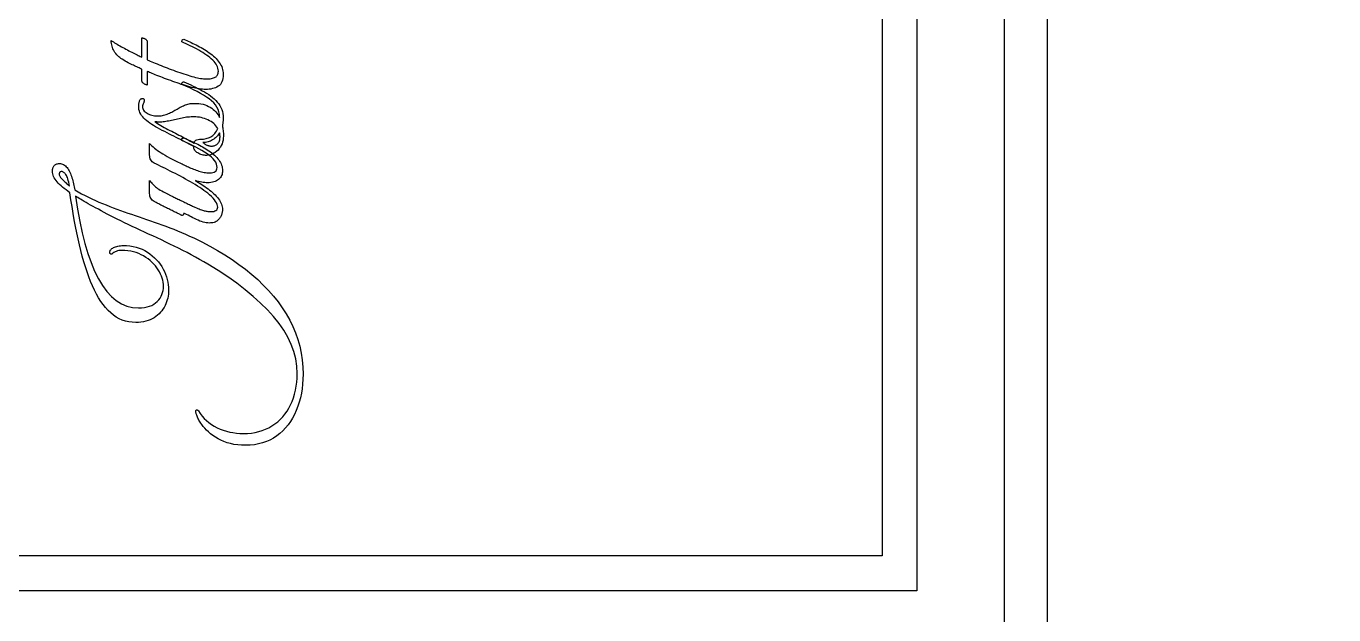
# Model space of a CAD drawing. Header units: millimetres. Extents: x 0 to 2440, y 0 to 1257.
# Drawn here: x 1263.4 to 1563.7, y 860.5 to 995.7 of the extents above; entities that cross this region are included whole.
import ezdxf

# ---------------------------------------------------------------- set-up
doc = ezdxf.new("R2010")
doc.units = ezdxf.units.MM
doc.layers.add('CUT_OUTSIDE', color=1, linetype='Continuous')
doc.layers.add('ENGRAVE_V', color=2, linetype='Continuous')

msp = doc.modelspace()

# ---------------------------------------------------------------- linework, layer by layer
at = {"layer": 'CUT_OUTSIDE'}
for points in [[(1497.99, 676), (1497.99, 1204), (1498.042, 1204.783), (1498.195, 1205.553), (1498.447, 1206.296), (1498.794, 1207), (1499.23, 1207.653), (1499.748, 1208.243), (1500.338, 1208.76), (1500.99, 1209.196), (1501.694, 1209.543), (1502.438, 1209.796), (1503.207, 1209.949), (1503.99, 1210), (1871.99, 1210)], [(217.995, 1206), (1487.966, 1206), (1487.989, 1205.999), (1487.99, 1205.975), (1487.99, 846.025), (1487.989, 846.001), (1487.966, 846), (217.995, 846)]]:
    msp.add_lwpolyline(points, dxfattribs=at)
at = {"layer": 'ENGRAVE_V'}
for points in [[(218.155, 1186), (1467.967, 1186), (1467.989, 866), (1467.989, 866), (218.163, 866)], [(218.223, 1178), (1459.968, 1178), (1459.989, 874), (1459.989, 874), (218.23, 874)]]:
    msp.add_lwpolyline(points, dxfattribs=at)
for points in [[(1282.934, 992.425), (1283.171, 992.265), (1283.424, 992.101), (1283.692, 991.932), (1283.975, 991.759), (1284.273, 991.581), (1284.586, 991.399), (1284.914, 991.212), (1285.258, 991.021), (1285.607, 990.829), (1285.954, 990.641), (1286.297, 990.457), (1286.637, 990.277), (1286.975, 990.1), (1287.309, 989.927), (1287.64, 989.758), (1287.969, 989.593), (1288.286, 989.434), (1288.583, 989.286), (1288.861, 989.147), (1289.119, 989.018), (1289.357, 988.899), (1289.576, 988.789), (1289.774, 988.69), (1289.954, 988.6), (1289.954, 993.054), (1290.006, 993.052), (1290.066, 993.044), (1290.133, 993.03), (1290.208, 993.012), (1290.29, 992.988), (1290.38, 992.959), (1290.478, 992.925), (1290.583, 992.885), (1290.688, 992.838), (1290.786, 992.78), (1290.876, 992.713), (1290.958, 992.637), (1291.033, 992.55), (1291.101, 992.454), (1291.16, 992.347), (1291.213, 992.231), (1291.213, 988.019), (1291.548, 987.871), (1291.899, 987.718), (1292.268, 987.56), (1292.653, 987.396), (1293.055, 987.227), (1293.473, 987.052), (1293.908, 986.873), (1294.359, 986.688), (1294.822, 986.501), (1295.288, 986.316), (1295.76, 986.132), (1296.235, 985.949), (1296.716, 985.769), (1297.201, 985.589), (1297.69, 985.412), (1298.184, 985.235), (1298.676, 985.064), (1299.16, 984.9), (1299.635, 984.743), (1300.103, 984.594), (1300.561, 984.452), (1301.012, 984.319), (1301.454, 984.192), (1301.888, 984.073), (1302.307, 983.966), (1302.706, 983.872), (1303.085, 983.793), (1303.443, 983.729), (1303.781, 983.678), (1304.098, 983.642), (1304.395, 983.621), (1304.672, 983.614), (1305.023, 983.62), (1305.351, 983.638), (1305.655, 983.668), (1305.936, 983.71), (1306.194, 983.765), (1306.428, 983.831), (1306.639, 983.91), (1306.826, 984.001), (1306.991, 984.107), (1307.133, 984.234), (1307.254, 984.38), (1307.353, 984.545), (1307.429, 984.731), (1307.484, 984.936), (1307.517, 985.161), (1307.528, 985.405), (1307.508, 985.73), (1307.448, 986.052), (1307.348, 986.372), (1307.207, 986.688), (1307.027, 987.001), (1306.806, 987.311), (1306.546, 987.618), (1306.245, 987.922), (1305.914, 988.223), (1305.563, 988.52), (1305.191, 988.813), (1304.799, 989.102), (1304.386, 989.388), (1303.953, 989.67), (1303.499, 989.948), (1303.026, 990.222), (1302.541, 990.49), (1302.057, 990.75), (1301.573, 991.002), (1301.089, 991.245), (1300.605, 991.48), (1300.121, 991.706), (1299.637, 991.924), (1299.152, 992.134), (1299.159, 992.271), (1299.18, 992.389), (1299.214, 992.488), (1299.261, 992.57), (1299.323, 992.634), (1299.398, 992.679), (1299.486, 992.706), (1299.588, 992.715), (1299.919, 992.578), (1300.257, 992.434), (1300.603, 992.282), (1300.956, 992.122), (1301.317, 991.955), (1301.685, 991.78), (1302.061, 991.598), (1302.445, 991.408), (1302.83, 991.211), (1303.212, 991.007), (1303.589, 990.797), (1303.964, 990.579), (1304.334, 990.355), (1304.7, 990.124), (1305.063, 989.886), (1305.422, 989.641), (1305.771, 989.389), (1306.103, 989.13), (1306.418, 988.863), (1306.717, 988.588), (1306.999, 988.306), (1307.265, 988.016), (1307.514, 987.719), (1307.746, 987.414), (1307.956, 987.101), (1308.138, 986.78), (1308.292, 986.451), (1308.418, 986.113), (1308.516, 985.767), (1308.586, 985.412), (1308.628, 985.05), (1308.642, 984.679), (1308.624, 984.191), (1308.57, 983.744), (1308.482, 983.337), (1308.357, 982.972), (1308.197, 982.648), (1308.002, 982.364), (1307.77, 982.121), (1307.504, 981.919), (1307.209, 981.749), (1306.894, 981.601), (1306.559, 981.476), (1306.203, 981.374), (1305.826, 981.295), (1305.43, 981.238), (1305.012, 981.204), (1304.575, 981.193), (1304.239, 981.2), (1303.886, 981.223), (1303.516, 981.261), (1303.128, 981.314), (1302.723, 981.382), (1302.301, 981.465), (1301.861, 981.563), (1301.404, 981.677), (1300.936, 981.801), (1300.464, 981.933), (1299.989, 982.071), (1299.509, 982.216), (1299.026, 982.367), (1298.54, 982.526), (1298.049, 982.691), (1297.555, 982.863), (1297.063, 983.038), (1296.579, 983.213), (1296.103, 983.386), (1295.636, 983.559), (1295.178, 983.731), (1294.727, 983.902), (1294.285, 984.073), (1293.851, 984.243), (1293.434, 984.408), (1293.042, 984.564), (1292.674, 984.71), (1292.332, 984.848), (1292.015, 984.977), (1291.722, 985.096), (1291.455, 985.207), (1291.213, 985.308), (1291.213, 982.21), (1291.115, 982.215), (1291.016, 982.231), (1290.915, 982.257), (1290.813, 982.294), (1290.709, 982.342), (1290.604, 982.4), (1290.498, 982.469), (1290.389, 982.548), (1290.287, 982.634), (1290.199, 982.721), (1290.124, 982.809), (1290.063, 982.899), (1290.015, 982.991), (1289.981, 983.084), (1289.961, 983.179), (1289.954, 983.275), (1289.954, 985.841), (1289.754, 985.939), (1289.542, 986.042), (1289.318, 986.148), (1289.082, 986.258), (1288.834, 986.372), (1288.574, 986.49), (1288.302, 986.611), (1288.017, 986.736), (1287.723, 986.869), (1287.421, 987.013), (1287.112, 987.169), (1286.795, 987.335), (1286.47, 987.513), (1286.138, 987.703), (1285.798, 987.904), (1285.451, 988.116), (1285.168, 988.304), (1284.901, 988.505), (1284.648, 988.719), (1284.41, 988.945), (1284.188, 989.185), (1283.981, 989.437), (1283.789, 989.702), (1283.612, 989.98), (1283.453, 990.267), (1283.315, 990.559), (1283.198, 990.857), (1283.103, 991.16), (1283.029, 991.468), (1282.976, 991.782), (1282.944, 992.101), (1282.934, 992.425)], [(1308.69, 970.493), (1308.671, 970.009), (1308.613, 969.548), (1308.516, 969.11), (1308.381, 968.696), (1308.208, 968.305), (1307.996, 967.938), (1307.745, 967.594), (1307.455, 967.274), (1307.145, 966.984), (1306.831, 966.734), (1306.512, 966.521), (1306.191, 966.348), (1305.865, 966.213), (1305.536, 966.116), (1305.202, 966.059), (1304.865, 966.039), (1304.59, 966.048), (1304.319, 966.074), (1304.054, 966.118), (1303.794, 966.178), (1303.54, 966.257), (1303.29, 966.352), (1303.046, 966.466), (1302.808, 966.596), (1302.586, 966.741), (1302.395, 966.897), (1302.232, 967.065), (1302.1, 967.244), (1301.996, 967.434), (1301.923, 967.635), (1301.878, 967.848), (1301.864, 968.073), (1301.767, 968.121), (1301.281, 968.386), (1300.794, 968.649), (1300.304, 968.91), (1299.812, 969.168), (1299.318, 969.424), (1298.821, 969.678), (1298.322, 969.929), (1297.821, 970.179), (1297.315, 970.43), (1296.8, 970.688), (1296.277, 970.954), (1295.745, 971.226), (1295.206, 971.504), (1294.657, 971.79), (1294.101, 972.082), (1293.536, 972.381), (1293.075, 972.638), (1292.635, 972.9), (1292.216, 973.168), (1291.818, 973.441), (1291.441, 973.719), (1291.085, 974.002), (1290.751, 974.29), (1290.438, 974.584), (1290.154, 974.887), (1289.908, 975.203), (1289.7, 975.532), (1289.53, 975.873), (1289.398, 976.228), (1289.303, 976.595), (1289.246, 976.975), (1289.228, 977.368), (1289.23, 977.469), (1289.238, 977.58), (1289.251, 977.699), (1289.27, 977.828), (1289.294, 977.966), (1289.323, 978.112), (1289.357, 978.268), (1289.397, 978.433), (1289.445, 978.592), (1289.504, 978.73), (1289.575, 978.846), (1289.657, 978.942), (1289.751, 979.016), (1289.855, 979.069), (1289.972, 979.1), (1290.099, 979.111), (1290.19, 979.104), (1290.268, 979.084), (1290.335, 979.05), (1290.389, 979.002), (1290.432, 978.941), (1290.462, 978.866), (1290.48, 978.777), (1290.486, 978.675), (1290.483, 978.589), (1290.474, 978.501), (1290.459, 978.411), (1290.438, 978.318), (1290.411, 978.223), (1290.377, 978.126), (1290.338, 978.027), (1290.293, 977.925), (1290.247, 977.825), (1290.208, 977.73), (1290.175, 977.64), (1290.147, 977.556), (1290.126, 977.477), (1290.111, 977.403), (1290.102, 977.334), (1290.099, 977.271), (1290.116, 977.046), (1290.166, 976.83), (1290.249, 976.622), (1290.365, 976.424), (1290.515, 976.235), (1290.698, 976.055), (1290.914, 975.884), (1291.164, 975.722), (1291.433, 975.575), (1291.706, 975.447), (1291.983, 975.339), (1292.266, 975.25), (1292.552, 975.181), (1292.843, 975.132), (1293.139, 975.102), (1293.44, 975.093), (1293.762, 975.099), (1294.077, 975.12), (1294.382, 975.154), (1294.68, 975.202), (1294.97, 975.263), (1295.251, 975.338), (1295.523, 975.426), (1295.788, 975.528), (1296.047, 975.64), (1296.304, 975.755), (1296.558, 975.876), (1296.81, 976), (1297.06, 976.13), (1297.308, 976.264), (1297.554, 976.402), (1297.797, 976.545), (1298.039, 976.688), (1298.282, 976.826), (1298.526, 976.96), (1298.771, 977.09), (1299.017, 977.215), (1299.263, 977.335), (1299.51, 977.451), (1299.758, 977.562), (1300.008, 977.664), (1300.264, 977.752), (1300.526, 977.827), (1300.792, 977.889), (1301.064, 977.936), (1301.342, 977.97), (1301.624, 977.991), (1301.912, 977.997), (1302.479, 977.984), (1303.018, 977.942), (1303.529, 977.872), (1304.012, 977.774), (1304.467, 977.648), (1304.894, 977.494), (1305.293, 977.312), (1305.664, 977.102), (1306.01, 976.869), (1306.334, 976.619), (1306.637, 976.352), (1306.917, 976.067), (1307.175, 975.765), (1307.412, 975.445), (1307.626, 975.108), (1307.819, 974.754), (1307.819, 974.802), (1307.781, 975.43), (1307.669, 976.029), (1307.482, 976.601), (1307.219, 977.144), (1306.882, 977.66), (1306.47, 978.147), (1305.984, 978.607), (1305.422, 979.038), (1304.8, 979.456), (1304.131, 979.872), (1303.417, 980.288), (1302.656, 980.703), (1301.85, 981.117), (1300.997, 981.53), (1300.098, 981.943), (1299.152, 982.355), (1299.159, 982.491), (1299.18, 982.609), (1299.214, 982.709), (1299.261, 982.79), (1299.323, 982.854), (1299.398, 982.899), (1299.486, 982.927), (1299.588, 982.936), (1300.131, 982.703), (1300.671, 982.464), (1301.208, 982.219), (1301.743, 981.967), (1302.274, 981.71), (1302.802, 981.447), (1303.327, 981.178), (1303.849, 980.902), (1304.358, 980.618), (1304.844, 980.321), (1305.308, 980.013), (1305.749, 979.692), (1306.167, 979.359), (1306.563, 979.014), (1306.936, 978.657), (1307.286, 978.288), (1307.604, 977.902), (1307.879, 977.495), (1308.112, 977.067), (1308.303, 976.618), (1308.451, 976.147), (1308.557, 975.655), (1308.62, 975.143), (1308.642, 974.609), (1308.639, 974.381), (1308.629, 974.158), (1308.614, 973.939), (1308.593, 973.725), (1308.566, 973.515), (1308.533, 973.31), (1308.493, 973.11), (1308.448, 972.914), (1308.505, 972.633), (1308.554, 972.345), (1308.595, 972.052), (1308.629, 971.752), (1308.656, 971.446), (1308.675, 971.135), (1308.686, 970.817), (1308.69, 970.493)], [(1303.558, 969.767), (1303.847, 969.775), (1304.133, 969.8), (1304.416, 969.842), (1304.696, 969.9), (1304.973, 969.975), (1305.247, 970.067), (1305.517, 970.175), (1305.785, 970.3), (1306.043, 970.446), (1306.284, 970.62), (1306.509, 970.822), (1306.717, 971.05), (1306.908, 971.306), (1307.083, 971.589), (1307.241, 971.899), (1307.383, 972.236), (1307.189, 972.542), (1306.97, 972.831), (1306.726, 973.102), (1306.457, 973.356), (1306.163, 973.592), (1305.844, 973.811), (1305.5, 974.013), (1305.132, 974.197), (1304.748, 974.362), (1304.361, 974.504), (1303.971, 974.625), (1303.576, 974.723), (1303.178, 974.8), (1302.776, 974.855), (1302.37, 974.888), (1301.96, 974.899), (1301.621, 974.894), (1301.28, 974.881), (1300.937, 974.858), (1300.593, 974.826), (1300.247, 974.786), (1299.9, 974.736), (1299.551, 974.677), (1299.201, 974.609), (1298.851, 974.536), (1298.502, 974.462), (1298.155, 974.387), (1297.809, 974.312), (1297.465, 974.236), (1297.122, 974.159), (1296.781, 974.082), (1296.441, 974.003), (1296.107, 973.93), (1295.782, 973.866), (1295.465, 973.812), (1295.158, 973.767), (1294.86, 973.733), (1294.571, 973.708), (1294.291, 973.694), (1294.021, 973.689), (1293.937, 973.689), (1293.856, 973.69), (1293.777, 973.692), (1293.7, 973.695), (1293.625, 973.698), (1293.553, 973.702), (1293.483, 973.707), (1293.415, 973.713), (1293.349, 973.719), (1293.284, 973.726), (1293.219, 973.734), (1293.155, 973.743), (1293.092, 973.753), (1293.03, 973.763), (1292.968, 973.774), (1292.907, 973.785), (1293.241, 973.567), (1293.588, 973.348), (1293.949, 973.128), (1294.323, 972.908), (1294.711, 972.687), (1295.113, 972.465), (1295.528, 972.242), (1295.957, 972.018), (1296.391, 971.796), (1296.819, 971.575), (1297.244, 971.357), (1297.664, 971.141), (1298.079, 970.927), (1298.49, 970.716), (1298.896, 970.507), (1299.298, 970.3), (1299.688, 970.096), (1300.06, 969.897), (1300.414, 969.703), (1300.75, 969.513), (1301.068, 969.328), (1301.367, 969.147), (1301.649, 968.971), (1301.912, 968.799), (1301.97, 969.026), (1302.069, 969.222), (1302.212, 969.389), (1302.396, 969.525), (1302.623, 969.631), (1302.892, 969.707), (1303.204, 969.752), (1303.558, 969.767)], [(1305.979, 968.169), (1306.169, 968.178), (1306.354, 968.203), (1306.533, 968.244), (1306.705, 968.303), (1306.871, 968.377), (1307.032, 968.469), (1307.186, 968.577), (1307.334, 968.702), (1307.471, 968.843), (1307.589, 969.002), (1307.688, 969.176), (1307.77, 969.368), (1307.834, 969.576), (1307.879, 969.8), (1307.906, 970.042), (1307.915, 970.3), (1307.914, 970.42), (1307.909, 970.539), (1307.902, 970.656), (1307.891, 970.772), (1307.878, 970.886), (1307.861, 970.999), (1307.841, 971.11), (1307.819, 971.22), (1307.656, 970.972), (1307.483, 970.737), (1307.299, 970.515), (1307.104, 970.306), (1306.899, 970.109), (1306.684, 969.926), (1306.458, 969.755), (1306.221, 969.598), (1305.974, 969.456), (1305.719, 969.333), (1305.454, 969.229), (1305.18, 969.144), (1304.897, 969.078), (1304.605, 969.03), (1304.304, 969.002), (1303.994, 968.992), (1304.115, 968.887), (1304.237, 968.79), (1304.36, 968.7), (1304.484, 968.617), (1304.608, 968.542), (1304.734, 968.475), (1304.86, 968.415), (1304.986, 968.363), (1305.113, 968.318), (1305.239, 968.278), (1305.364, 968.245), (1305.489, 968.218), (1305.612, 968.197), (1305.735, 968.182), (1305.857, 968.172), (1305.979, 968.169)], [(1308.496, 953.645), (1308.493, 953.509), (1308.481, 953.365), (1308.462, 953.215), (1308.436, 953.058), (1308.402, 952.894), (1308.36, 952.724), (1308.311, 952.546), (1308.254, 952.362), (1308.187, 952.178), (1308.107, 951.999), (1308.015, 951.827), (1307.909, 951.66), (1307.791, 951.5), (1307.66, 951.346), (1307.516, 951.197), (1307.359, 951.055), (1307.185, 950.925), (1306.991, 950.812), (1306.776, 950.716), (1306.542, 950.638), (1306.286, 950.577), (1306.011, 950.533), (1305.714, 950.507), (1305.398, 950.498), (1305.077, 950.511), (1304.744, 950.55), (1304.399, 950.614), (1304.042, 950.704), (1303.673, 950.82), (1303.292, 950.961), (1302.898, 951.128), (1302.493, 951.321), (1302.088, 951.524), (1301.694, 951.721), (1301.313, 951.911), (1300.944, 952.096), (1300.587, 952.275), (1300.242, 952.447), (1299.909, 952.613), (1299.588, 952.774), (1299.581, 952.649), (1299.561, 952.541), (1299.527, 952.449), (1299.479, 952.374), (1299.418, 952.316), (1299.343, 952.275), (1299.255, 952.25), (1299.152, 952.241), (1299.106, 952.259), (1299.04, 952.287), (1298.955, 952.325), (1298.85, 952.374), (1298.725, 952.434), (1298.581, 952.504), (1298.416, 952.585), (1298.233, 952.677), (1298.034, 952.776), (1297.827, 952.88), (1297.611, 952.988), (1297.385, 953.101), (1297.151, 953.218), (1296.907, 953.34), (1296.655, 953.466), (1296.393, 953.597), (1296.128, 953.73), (1295.865, 953.862), (1295.604, 953.993), (1295.346, 954.123), (1295.09, 954.253), (1294.836, 954.382), (1294.584, 954.51), (1294.335, 954.638), (1294.094, 954.761), (1293.868, 954.878), (1293.656, 954.988), (1293.458, 955.092), (1293.274, 955.188), (1293.105, 955.278), (1292.951, 955.361), (1292.81, 955.437), (1292.561, 955.592), (1292.344, 955.769), (1292.161, 955.968), (1292.011, 956.187), (1291.895, 956.428), (1291.812, 956.689), (1291.762, 956.972), (1291.745, 957.276), (1291.745, 960.278), (1291.904, 960.075), (1292.067, 959.877), (1292.234, 959.685), (1292.405, 959.497), (1292.579, 959.315), (1292.757, 959.139), (1292.939, 958.967), (1293.125, 958.801), (1293.332, 958.633), (1293.577, 958.455), (1293.861, 958.267), (1294.184, 958.069), (1294.545, 957.861), (1294.945, 957.644), (1295.383, 957.417), (1295.86, 957.179), (1295.871, 957.174), (1295.903, 957.158), (1295.956, 957.132), (1296.03, 957.095), (1296.125, 957.047), (1296.242, 956.989), (1296.379, 956.92), (1296.538, 956.841), (1296.713, 956.753), (1296.9, 956.661), (1297.097, 956.563), (1297.307, 956.459), (1297.527, 956.351), (1297.759, 956.237), (1298.002, 956.118), (1298.257, 955.993), (1298.517, 955.866), (1298.779, 955.739), (1299.041, 955.612), (1299.304, 955.485), (1299.567, 955.358), (1299.832, 955.231), (1300.097, 955.104), (1300.363, 954.977), (1300.624, 954.852), (1300.874, 954.733), (1301.114, 954.619), (1301.343, 954.511), (1301.562, 954.407), (1301.77, 954.309), (1301.967, 954.217), (1302.154, 954.129), (1302.484, 953.979), (1302.797, 953.842), (1303.092, 953.719), (1303.37, 953.609), (1303.631, 953.513), (1303.874, 953.43), (1304.1, 953.362), (1304.309, 953.306), (1304.506, 953.261), (1304.7, 953.222), (1304.891, 953.188), (1305.077, 953.161), (1305.26, 953.14), (1305.439, 953.125), (1305.614, 953.116), (1305.785, 953.113), (1306.16, 953.129), (1306.484, 953.179), (1306.759, 953.262), (1306.983, 953.379), (1307.158, 953.529), (1307.283, 953.712), (1307.358, 953.928), (1307.383, 954.178), (1307.353, 954.476), (1307.265, 954.789), (1307.117, 955.117), (1306.911, 955.461), (1306.645, 955.819), (1306.321, 956.193), (1305.937, 956.582), (1305.495, 956.986), (1305.085, 957.324), (1304.656, 957.661), (1304.208, 957.996), (1303.74, 958.329), (1303.252, 958.661), (1302.744, 958.992), (1302.217, 959.321), (1301.67, 959.649), (1301.111, 959.973), (1300.547, 960.295), (1299.979, 960.612), (1299.407, 960.926), (1298.829, 961.235), (1298.248, 961.541), (1297.661, 961.843), (1297.071, 962.142), (1296.485, 962.434), (1295.915, 962.718), (1295.359, 962.994), (1294.819, 963.261), (1294.294, 963.521), (1293.785, 963.771), (1293.29, 964.014), (1292.81, 964.248), (1292.561, 964.394), (1292.344, 964.566), (1292.161, 964.763), (1292.011, 964.986), (1291.895, 965.235), (1291.812, 965.51), (1291.762, 965.81), (1291.745, 966.136), (1291.745, 968.799), (1291.977, 968.532), (1292.235, 968.265), (1292.521, 967.997), (1292.834, 967.728), (1293.175, 967.458), (1293.542, 967.188), (1293.937, 966.916), (1294.359, 966.644), (1294.81, 966.369), (1295.291, 966.086), (1295.803, 965.797), (1296.344, 965.501), (1296.916, 965.198), (1297.518, 964.888), (1298.151, 964.571), (1298.814, 964.248), (1299.001, 964.16), (1299.201, 964.066), (1299.413, 963.967), (1299.637, 963.861), (1299.873, 963.749), (1300.121, 963.631), (1300.381, 963.507), (1300.653, 963.376), (1300.934, 963.245), (1301.219, 963.118), (1301.509, 962.994), (1301.803, 962.874), (1302.102, 962.758), (1302.405, 962.646), (1302.713, 962.537), (1303.026, 962.432), (1303.34, 962.336), (1303.655, 962.252), (1303.97, 962.182), (1304.284, 962.124), (1304.599, 962.079), (1304.914, 962.047), (1305.228, 962.027), (1305.543, 962.021), (1305.94, 962.04), (1306.284, 962.097), (1306.576, 962.191), (1306.814, 962.323), (1306.999, 962.494), (1307.132, 962.702), (1307.211, 962.948), (1307.238, 963.231), (1307.202, 963.641), (1307.095, 964.048), (1306.918, 964.452), (1306.669, 964.853), (1306.349, 965.251), (1305.958, 965.646), (1305.495, 966.038), (1304.962, 966.427), (1304.374, 966.813), (1303.746, 967.198), (1303.078, 967.582), (1302.372, 967.964), (1301.626, 968.344), (1300.841, 968.723), (1300.016, 969.101), (1299.152, 969.477), (1299.153, 969.569), (1299.155, 969.651), (1299.159, 969.723), (1299.165, 969.785), (1299.171, 969.838), (1299.18, 969.881), (1299.189, 969.913), (1299.201, 969.937), (1299.217, 969.954), (1299.243, 969.971), (1299.278, 969.988), (1299.322, 970.003), (1299.375, 970.018), (1299.437, 970.032), (1299.508, 970.045), (1299.588, 970.058), (1299.918, 969.921), (1300.255, 969.778), (1300.599, 969.628), (1300.95, 969.471), (1301.307, 969.307), (1301.671, 969.136), (1302.043, 968.959), (1302.42, 968.775), (1302.8, 968.584), (1303.175, 968.387), (1303.547, 968.185), (1303.915, 967.976), (1304.279, 967.761), (1304.64, 967.54), (1304.997, 967.313), (1305.349, 967.08), (1305.692, 966.841), (1306.018, 966.596), (1306.328, 966.345), (1306.62, 966.088), (1306.896, 965.824), (1307.156, 965.555), (1307.399, 965.28), (1307.625, 964.998), (1307.829, 964.71), (1308.006, 964.416), (1308.156, 964.114), (1308.278, 963.806), (1308.374, 963.491), (1308.442, 963.169), (1308.483, 962.841), (1308.496, 962.505), (1308.482, 962.209), (1308.44, 961.927), (1308.37, 961.659), (1308.272, 961.404), (1308.146, 961.162), (1307.993, 960.935), (1307.811, 960.72), (1307.601, 960.52), (1307.365, 960.338), (1307.106, 960.181), (1306.823, 960.048), (1306.517, 959.939), (1306.188, 959.854), (1305.835, 959.794), (1305.459, 959.758), (1305.059, 959.745), (1304.729, 959.753), (1304.393, 959.776), (1304.051, 959.813), (1303.703, 959.866), (1303.349, 959.935), (1302.989, 960.018), (1302.623, 960.116), (1302.251, 960.23), (1302.614, 960.02), (1302.977, 959.803), (1303.34, 959.578), (1303.703, 959.346), (1304.066, 959.106), (1304.43, 958.859), (1304.793, 958.604), (1305.156, 958.341), (1305.511, 958.073), (1305.85, 957.8), (1306.174, 957.522), (1306.481, 957.24), (1306.773, 956.953), (1307.048, 956.662), (1307.308, 956.366), (1307.552, 956.066), (1307.774, 955.763), (1307.965, 955.461), (1308.128, 955.158), (1308.26, 954.856), (1308.364, 954.553), (1308.437, 954.25), (1308.482, 953.948), (1308.496, 953.645)], [(1326.99, 915.737), (1326.966, 914.601), (1326.894, 913.493), (1326.773, 912.414), (1326.603, 911.362), (1326.385, 910.338), (1326.119, 909.342), (1325.804, 908.374), (1325.441, 907.434), (1325.032, 906.532), (1324.579, 905.679), (1324.082, 904.874), (1323.541, 904.118), (1322.956, 903.41), (1322.328, 902.75), (1321.655, 902.139), (1320.939, 901.576), (1320.181, 901.071), (1319.386, 900.633), (1318.554, 900.263), (1317.683, 899.96), (1316.774, 899.725), (1315.828, 899.556), (1314.844, 899.455), (1313.822, 899.422), (1312.875, 899.445), (1311.972, 899.515), (1311.111, 899.633), (1310.294, 899.797), (1309.519, 900.008), (1308.788, 900.266), (1308.1, 900.571), (1307.455, 900.922), (1306.851, 901.302), (1306.286, 901.691), (1305.759, 902.089), (1305.271, 902.496), (1304.821, 902.912), (1304.41, 903.337), (1304.037, 903.771), (1303.703, 904.215), (1303.528, 904.466), (1303.366, 904.714), (1303.217, 904.957), (1303.08, 905.195), (1302.956, 905.429), (1302.845, 905.658), (1302.748, 905.883), (1302.662, 906.103), (1302.589, 906.311), (1302.525, 906.502), (1302.471, 906.675), (1302.426, 906.829), (1302.392, 906.965), (1302.367, 907.083), (1302.353, 907.183), (1302.348, 907.265), (1302.352, 907.333), (1302.363, 907.392), (1302.382, 907.442), (1302.408, 907.482), (1302.442, 907.514), (1302.484, 907.537), (1302.533, 907.551), (1302.59, 907.555), (1302.649, 907.551), (1302.705, 907.54), (1302.758, 907.521), (1302.808, 907.495), (1302.855, 907.461), (1302.898, 907.419), (1302.939, 907.37), (1302.977, 907.313), (1303.372, 906.702), (1303.806, 906.128), (1304.28, 905.592), (1304.793, 905.092), (1305.345, 904.629), (1305.936, 904.204), (1306.567, 903.815), (1307.238, 903.464), (1307.936, 903.152), (1308.651, 902.882), (1309.382, 902.653), (1310.13, 902.466), (1310.895, 902.32), (1311.677, 902.216), (1312.475, 902.154), (1313.289, 902.133), (1314.218, 902.16), (1315.115, 902.242), (1315.982, 902.378), (1316.817, 902.568), (1317.622, 902.814), (1318.395, 903.113), (1319.138, 903.467), (1319.849, 903.876), (1320.525, 904.333), (1321.161, 904.832), (1321.757, 905.373), (1322.312, 905.957), (1322.828, 906.584), (1323.303, 907.253), (1323.739, 907.964), (1324.134, 908.717), (1324.486, 909.507), (1324.791, 910.327), (1325.049, 911.177), (1325.26, 912.058), (1325.424, 912.968), (1325.541, 913.909), (1325.611, 914.881), (1325.635, 915.882), (1325.55, 917.591), (1325.296, 919.28), (1324.872, 920.95), (1324.279, 922.6), (1323.517, 924.23), (1322.585, 925.84), (1321.483, 927.431), (1320.213, 929.003), (1318.79, 930.557), (1317.235, 932.098), (1315.547, 933.625), (1313.725, 935.139), (1311.77, 936.639), (1309.682, 938.126), (1307.461, 939.598), (1305.107, 941.058), (1304.172, 941.598), (1303.228, 942.132), (1302.277, 942.658), (1301.319, 943.176), (1300.353, 943.686), (1299.379, 944.189), (1298.398, 944.685), (1297.41, 945.173), (1296.419, 945.654), (1295.431, 946.129), (1294.446, 946.598), (1293.464, 947.061), (1292.485, 947.518), (1291.509, 947.969), (1290.536, 948.414), (1289.566, 948.852), (1288.634, 949.285), (1287.725, 949.713), (1286.84, 950.136), (1285.978, 950.553), (1285.139, 950.965), (1284.324, 951.371), (1283.532, 951.773), (1282.764, 952.169), (1282.023, 952.556), (1281.31, 952.931), (1280.628, 953.294), (1279.974, 953.645), (1279.351, 953.984), (1278.756, 954.311), (1278.192, 954.626), (1277.657, 954.928), (1277.156, 955.215), (1276.694, 955.48), (1276.272, 955.726), (1275.889, 955.951), (1275.546, 956.156), (1275.242, 956.34), (1274.977, 956.504), (1274.752, 956.647), (1275.194, 953.671), (1275.696, 950.869), (1276.259, 948.24), (1276.882, 945.784), (1277.566, 943.501), (1278.31, 941.392), (1279.115, 939.456), (1279.98, 937.693), (1280.908, 936.121), (1281.899, 934.759), (1282.953, 933.607), (1284.071, 932.664), (1285.253, 931.93), (1286.498, 931.407), (1287.807, 931.092), (1289.179, 930.987), (1289.882, 931.011), (1290.539, 931.081), (1291.15, 931.199), (1291.715, 931.363), (1292.233, 931.574), (1292.706, 931.832), (1293.132, 932.137), (1293.512, 932.488), (1293.847, 932.87), (1294.137, 933.266), (1294.382, 933.675), (1294.583, 934.098), (1294.74, 934.535), (1294.851, 934.985), (1294.918, 935.448), (1294.94, 935.926), (1294.921, 936.398), (1294.865, 936.871), (1294.77, 937.345), (1294.638, 937.82), (1294.468, 938.295), (1294.26, 938.772), (1294.014, 939.249), (1293.73, 939.726), (1293.413, 940.194), (1293.066, 940.643), (1292.69, 941.072), (1292.284, 941.481), (1291.848, 941.871), (1291.383, 942.241), (1290.889, 942.591), (1290.365, 942.922), (1289.816, 943.222), (1289.244, 943.483), (1288.651, 943.703), (1288.035, 943.884), (1287.398, 944.024), (1286.739, 944.124), (1286.058, 944.184), (1285.354, 944.205), (1285.012, 944.191), (1284.686, 944.15), (1284.376, 944.082), (1284.084, 943.987), (1283.807, 943.864), (1283.548, 943.714), (1283.305, 943.537), (1283.079, 943.333), (1282.965, 943.341), (1282.867, 943.363), (1282.784, 943.401), (1282.716, 943.454), (1282.663, 943.522), (1282.625, 943.605), (1282.602, 943.704), (1282.595, 943.817), (1282.608, 943.961), (1282.649, 944.1), (1282.717, 944.236), (1282.813, 944.368), (1282.935, 944.496), (1283.085, 944.621), (1283.262, 944.741), (1283.466, 944.858), (1283.691, 944.966), (1283.929, 945.059), (1284.181, 945.138), (1284.447, 945.203), (1284.726, 945.253), (1285.019, 945.289), (1285.325, 945.311), (1285.645, 945.318), (1286.442, 945.294), (1287.211, 945.223), (1287.952, 945.104), (1288.665, 944.937), (1289.35, 944.722), (1290.007, 944.46), (1290.636, 944.15), (1291.237, 943.793), (1291.807, 943.399), (1292.343, 942.979), (1292.845, 942.533), (1293.312, 942.062), (1293.746, 941.565), (1294.146, 941.042), (1294.512, 940.494), (1294.844, 939.92), (1295.139, 939.331), (1295.394, 938.738), (1295.611, 938.142), (1295.788, 937.542), (1295.925, 936.937), (1296.024, 936.33), (1296.083, 935.718), (1296.102, 935.103), (1296.089, 934.634), (1296.051, 934.171), (1295.987, 933.714), (1295.897, 933.263), (1295.781, 932.818), (1295.639, 932.379), (1295.472, 931.947), (1295.279, 931.52), (1295.06, 931.106), (1294.813, 930.711), (1294.539, 930.334), (1294.238, 929.977), (1293.91, 929.638), (1293.555, 929.319), (1293.172, 929.018), (1292.762, 928.736), (1292.325, 928.481), (1291.863, 928.26), (1291.375, 928.072), (1290.862, 927.919), (1290.322, 927.8), (1289.757, 927.715), (1289.166, 927.664), (1288.55, 927.647), (1287.74, 927.681), (1286.957, 927.785), (1286.2, 927.957), (1285.469, 928.198), (1284.766, 928.507), (1284.088, 928.886), (1283.437, 929.333), (1282.813, 929.85), (1282.212, 930.428), (1281.634, 931.063), (1281.078, 931.754), (1280.543, 932.5), (1280.031, 933.303), (1279.54, 934.162), (1279.072, 935.076), (1278.625, 936.047), (1278.197, 937.068), (1277.784, 938.135), (1277.386, 939.247), (1277.003, 940.404), (1276.635, 941.607), (1276.283, 942.855), (1275.945, 944.149), (1275.623, 945.487), (1275.314, 946.866), (1275.015, 948.279), (1274.727, 949.726), (1274.449, 951.206), (1274.182, 952.721), (1273.926, 954.27), (1273.68, 955.853), (1273.445, 957.47), (1272.985, 957.805), (1272.552, 958.134), (1272.144, 958.456), (1271.762, 958.771), (1271.406, 959.079), (1271.075, 959.381), (1270.77, 959.675), (1270.491, 959.963), (1270.242, 960.251), (1270.025, 960.546), (1269.842, 960.847), (1269.692, 961.155), (1269.576, 961.471), (1269.493, 961.792), (1269.443, 962.121), (1269.426, 962.457), (1269.432, 962.645), (1269.45, 962.824), (1269.481, 962.993), (1269.523, 963.153), (1269.577, 963.302), (1269.644, 963.442), (1269.723, 963.571), (1269.814, 963.691), (1269.916, 963.799), (1270.031, 963.892), (1270.158, 963.971), (1270.298, 964.036), (1270.449, 964.086), (1270.612, 964.122), (1270.788, 964.144), (1270.975, 964.151), (1271.247, 964.137), (1271.506, 964.094), (1271.753, 964.022), (1271.986, 963.921), (1272.207, 963.792), (1272.414, 963.634), (1272.609, 963.447), (1272.791, 963.231), (1272.962, 962.994), (1273.124, 962.741), (1273.277, 962.473), (1273.42, 962.19), (1273.555, 961.892), (1273.681, 961.579), (1273.797, 961.251), (1273.905, 960.907), (1274.005, 960.556), (1274.1, 960.205), (1274.189, 959.854), (1274.274, 959.503), (1274.353, 959.152), (1274.426, 958.801), (1274.495, 958.45), (1274.558, 958.099), (1275.335, 957.659), (1276.118, 957.232), (1276.906, 956.821), (1277.699, 956.423), (1278.497, 956.04), (1279.301, 955.671), (1280.11, 955.317), (1280.925, 954.977), (1281.744, 954.647), (1282.568, 954.323), (1283.396, 954.005), (1284.229, 953.694), (1285.066, 953.388), (1285.908, 953.088), (1286.755, 952.795), (1287.606, 952.508), (1288.461, 952.221), (1289.321, 951.93), (1290.186, 951.634), (1291.055, 951.333), (1291.929, 951.029), (1292.807, 950.719), (1293.69, 950.405), (1294.577, 950.087), (1295.47, 949.759), (1296.367, 949.417), (1297.27, 949.06), (1298.178, 948.689), (1299.092, 948.303), (1300.01, 947.904), (1300.934, 947.489), (1301.864, 947.061), (1303.756, 946.136), (1305.584, 945.176), (1307.348, 944.181), (1309.047, 943.152), (1310.682, 942.087), (1312.253, 940.988), (1313.759, 939.854), (1315.202, 938.685), (1316.572, 937.483), (1317.861, 936.249), (1319.071, 934.984), (1320.2, 933.687), (1321.25, 932.357), (1322.219, 930.997), (1323.108, 929.604), (1323.916, 928.179), (1324.637, 926.725), (1325.261, 925.241), (1325.79, 923.729), (1326.222, 922.188), (1326.558, 920.619), (1326.798, 919.02), (1326.942, 917.393), (1326.99, 915.737)], [(1273.348, 958.971), (1273.26, 959.447), (1273.168, 959.882), (1273.07, 960.276), (1272.966, 960.629), (1272.858, 960.941), (1272.744, 961.213), (1272.625, 961.444), (1272.5, 961.634), (1272.375, 961.792), (1272.251, 961.93), (1272.129, 962.047), (1272.01, 962.142), (1271.893, 962.216), (1271.779, 962.269), (1271.666, 962.301), (1271.556, 962.311), (1271.42, 962.302), (1271.302, 962.275), (1271.202, 962.23), (1271.121, 962.166), (1271.057, 962.084), (1271.012, 961.985), (1270.985, 961.867), (1270.975, 961.73), (1270.988, 961.594), (1271.025, 961.45), (1271.088, 961.3), (1271.175, 961.143), (1271.287, 960.98), (1271.425, 960.809), (1271.587, 960.632), (1271.774, 960.447), (1271.974, 960.26), (1272.172, 960.074), (1272.37, 959.888), (1272.567, 959.703), (1272.763, 959.519), (1272.959, 959.335), (1273.154, 959.153), (1273.348, 958.971)]]:
    msp.add_lwpolyline(points, close=True, dxfattribs=at)

doc.saveas('drawing.dxf')
